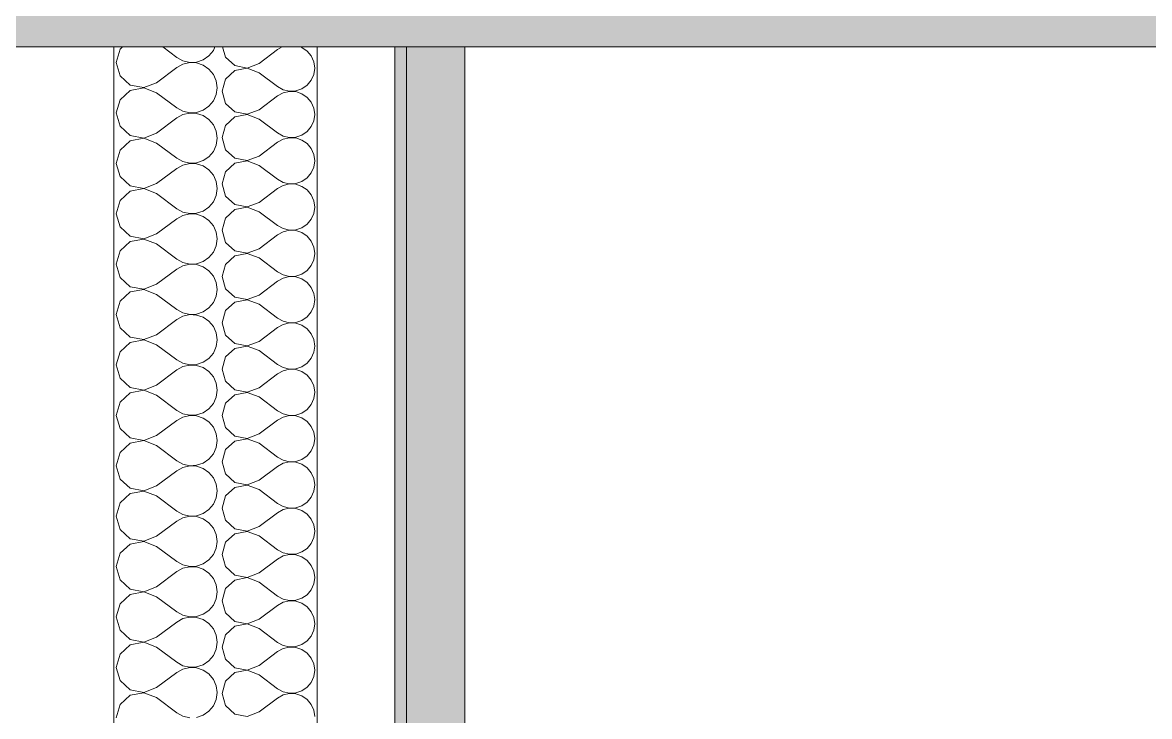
# Model space of a CAD drawing. Header units: millimetres. Extents: x -48147 to 1417267, y -496296 to 18123.
# Drawn here: x 1364998.7 to 1365314.4, y -475526.9 to -475332.4 of the extents above; entities that cross this region are included whole.
import ezdxf

# ---------------------------------------------------------------- set-up
doc = ezdxf.new("R2010")
doc.units = ezdxf.units.MM
doc.header["$MEASUREMENT"] = 0
doc.linetypes.add('Wipeout_Contour', pattern=[1000, 0, -1000])
for name, color, linetype in [('New_A-20-M_Roof', 7, 'Continuous'), ('New_A-25-M_Wall_Ext', 7, 'Continuous'), ('New_A-25-M_Wall_Int', 7, 'Continuous')]:
    doc.layers.add(name, color=color, linetype=linetype)
doc.layers.add('New_A-20-M_Roof_Pen_No__4', color=7, linetype='Continuous', lineweight=20)
doc.layers.add('New_A-25-M_Wall_Int_Pen_No__1', color=7, linetype='Continuous', lineweight=13)
doc.layers.add('New_A-20-M_Roof_Pen_No__81', color=7, linetype='Continuous', lineweight=20, true_color=0x6a6a6a)
doc.layers.add('New_A-25-M_Wall_Int_Pen_No__107', color=7, linetype='Continuous', lineweight=15, true_color=0xa6a6a6)

# ---------------------------------------------------------------- blocks, each defined once
blk = doc.blocks.new('*X68', base_point=(1376122.47, -491272.82))
at = {"layer": 'New_A-25-M_Wall_Int_Pen_No__107', "linetype": 'Continuous'}
for p, q in [((1365054.74, -475339.25), (1365055.54, -475342.09)), ((1365064.96, -475343.87), (1365070.15, -475339.97)), ((1365071.45, -475339.25), (1365070.15, -475339.97)), ((1365076.95, -475339.36), (1365076.62, -475339.25)), ((1365078.42, -475340.38), (1365076.95, -475339.36)), ((1365079.57, -475341.75), (1365078.42, -475340.38)), ((1365080.29, -475343.39), (1365079.57, -475341.75)), ((1365055.54, -475342.09), (1365058.16, -475344.48)), ((1365058.16, -475344.48), (1365061.64, -475345.14)), ((1365061.64, -475345.14), (1365064.96, -475343.87)), ((1365080.53, -475345.17), (1365080.29, -475343.39)), ((1365055.54, -475348.24), (1365054.57, -475351.66)), ((1365058.16, -475345.85), (1365055.54, -475348.24)), ((1365061.64, -475345.19), (1365058.16, -475345.85)), ((1365064.96, -475346.46), (1365061.64, -475345.19)), ((1365064.96, -475346.46), (1365070.15, -475350.36)), ((1365079.57, -475348.58), (1365080.29, -475346.94)), ((1365080.29, -475346.94), (1365080.53, -475345.17)), ((1365070.15, -475350.36), (1365071.72, -475351.23)), ((1365071.72, -475351.23), (1365073.46, -475351.63)), ((1365075.25, -475351.54), (1365076.95, -475350.97)), ((1365076.95, -475350.97), (1365078.42, -475349.96)), ((1365078.42, -475349.96), (1365079.57, -475348.58)), ((1365054.57, -475351.66), (1365055.54, -475355.07)), ((1365064.96, -475356.85), (1365070.15, -475352.96)), ((1365071.72, -475352.09), (1365070.15, -475352.96)), ((1365073.46, -475351.68), (1365071.72, -475352.09)), ((1365073.46, -475351.63), (1365075.25, -475351.54)), ((1365075.25, -475351.77), (1365073.46, -475351.68)), ((1365076.95, -475352.34), (1365075.25, -475351.77)), ((1365078.42, -475353.36), (1365076.95, -475352.34)), ((1365079.57, -475354.74), (1365078.42, -475353.36)), ((1365055.54, -475355.07), (1365058.16, -475357.46)), ((1365058.16, -475357.46), (1365061.64, -475358.12)), ((1365061.64, -475358.12), (1365064.96, -475356.85)), ((1365080.29, -475356.37), (1365079.57, -475354.74)), ((1365080.53, -475358.15), (1365080.29, -475356.37)), ((1365058.16, -475358.83), (1365055.54, -475361.23)), ((1365061.64, -475358.17), (1365058.16, -475358.83)), ((1365064.96, -475359.45), (1365061.64, -475358.17)), ((1365064.96, -475359.45), (1365070.15, -475363.34)), ((1365079.57, -475361.56), (1365080.29, -475359.92)), ((1365080.29, -475359.92), (1365080.53, -475358.15)), ((1365055.54, -475361.23), (1365054.57, -475364.64)), ((1365070.15, -475363.34), (1365071.72, -475364.21)), ((1365075.25, -475364.53), (1365076.95, -475363.95)), ((1365076.95, -475363.95), (1365078.42, -475362.94)), ((1365078.42, -475362.94), (1365079.57, -475361.56)), ((1365054.57, -475364.64), (1365055.54, -475368.05)), ((1365064.96, -475369.83), (1365070.15, -475365.94)), ((1365071.72, -475365.07), (1365070.15, -475365.94)), ((1365071.72, -475364.21), (1365073.46, -475364.61)), ((1365073.46, -475364.67), (1365071.72, -475365.07)), ((1365073.46, -475364.61), (1365075.25, -475364.53)), ((1365075.25, -475364.75), (1365073.46, -475364.67)), ((1365076.95, -475365.32), (1365075.25, -475364.75)), ((1365078.42, -475366.34), (1365076.95, -475365.32)), ((1365079.57, -475367.72), (1365078.42, -475366.34)), ((1365055.54, -475368.05), (1365058.16, -475370.44)), ((1365061.64, -475371.1), (1365064.96, -475369.83)), ((1365080.29, -475369.36), (1365079.57, -475367.72)), ((1365080.53, -475371.13), (1365080.29, -475369.36)), ((1365058.16, -475371.81), (1365055.54, -475374.21)), ((1365058.16, -475370.44), (1365061.64, -475371.1)), ((1365061.64, -475371.16), (1365058.16, -475371.81)), ((1365064.96, -475372.43), (1365061.64, -475371.16)), ((1365064.96, -475372.43), (1365070.15, -475376.32)), ((1365079.57, -475374.54), (1365080.29, -475372.9)), ((1365080.29, -475372.9), (1365080.53, -475371.13)), ((1365055.54, -475374.21), (1365054.57, -475377.62)), ((1365070.15, -475376.32), (1365071.72, -475377.19)), ((1365076.95, -475376.94), (1365078.42, -475375.92)), ((1365078.42, -475375.92), (1365079.57, -475374.54)), ((1365054.57, -475377.62), (1365055.54, -475381.03)), ((1365064.96, -475382.81), (1365070.15, -475378.92)), ((1365071.72, -475378.05), (1365070.15, -475378.92)), ((1365071.72, -475377.19), (1365073.46, -475377.59)), ((1365073.46, -475377.65), (1365071.72, -475378.05)), ((1365073.46, -475377.59), (1365075.25, -475377.51)), ((1365075.25, -475377.73), (1365073.46, -475377.65)), ((1365075.25, -475377.51), (1365076.95, -475376.94)), ((1365076.95, -475378.31), (1365075.25, -475377.73)), ((1365078.42, -475379.32), (1365076.95, -475378.31)), ((1365079.57, -475380.7), (1365078.42, -475379.32)), ((1365055.54, -475381.03), (1365058.16, -475383.43)), ((1365061.64, -475384.09), (1365064.96, -475382.81)), ((1365080.29, -475382.34), (1365079.57, -475380.7)), ((1365080.53, -475384.11), (1365080.29, -475382.34)), ((1365058.16, -475384.8), (1365055.54, -475387.19)), ((1365058.16, -475383.43), (1365061.64, -475384.09)), ((1365061.64, -475384.14), (1365058.16, -475384.8)), ((1365064.96, -475385.41), (1365061.64, -475384.14)), ((1365064.96, -475385.41), (1365070.15, -475389.3)), ((1365079.57, -475387.52), (1365080.29, -475385.89)), ((1365080.29, -475385.89), (1365080.53, -475384.11)), ((1365055.54, -475387.19), (1365054.57, -475390.6)), ((1365070.15, -475389.3), (1365071.72, -475390.17)), ((1365076.95, -475389.92), (1365078.42, -475388.9)), ((1365078.42, -475388.9), (1365079.57, -475387.52)), ((1365054.57, -475390.6), (1365055.54, -475394.01)), ((1365064.96, -475395.79), (1365070.15, -475391.9)), ((1365071.72, -475391.03), (1365070.15, -475391.9)), ((1365071.72, -475390.17), (1365073.46, -475390.58)), ((1365073.46, -475390.63), (1365071.72, -475391.03)), ((1365073.46, -475390.58), (1365075.25, -475390.49)), ((1365075.25, -475390.72), (1365073.46, -475390.63)), ((1365075.25, -475390.49), (1365076.95, -475389.92)), ((1365076.95, -475391.29), (1365075.25, -475390.72)), ((1365078.42, -475392.3), (1365076.95, -475391.29)), ((1365079.57, -475393.68), (1365078.42, -475392.3)), ((1365055.54, -475394.01), (1365058.16, -475396.41)), ((1365080.29, -475395.32), (1365079.57, -475393.68)), ((1365080.53, -475397.09), (1365080.29, -475395.32)), ((1365058.16, -475397.78), (1365055.54, -475400.17)), ((1365058.16, -475396.41), (1365061.64, -475397.07)), ((1365061.64, -475397.12), (1365058.16, -475397.78)), ((1365061.64, -475397.07), (1365064.96, -475395.79)), ((1365064.96, -475398.39), (1365061.64, -475397.12)), ((1365064.96, -475398.39), (1365070.15, -475402.29)), ((1365080.29, -475398.87), (1365080.53, -475397.09)), ((1365055.54, -475400.17), (1365054.57, -475403.58)), ((1365076.95, -475402.9), (1365078.42, -475401.88)), ((1365078.42, -475401.88), (1365079.57, -475400.51)), ((1365079.57, -475400.51), (1365080.29, -475398.87)), ((1365054.57, -475403.58), (1365055.54, -475407)), ((1365064.96, -475408.78), (1365070.15, -475404.88)), ((1365070.15, -475402.29), (1365071.72, -475403.15)), ((1365071.72, -475404.02), (1365070.15, -475404.88)), ((1365071.72, -475403.15), (1365073.46, -475403.56)), ((1365073.46, -475403.61), (1365071.72, -475404.02)), ((1365073.46, -475403.56), (1365075.25, -475403.47)), ((1365075.25, -475403.7), (1365073.46, -475403.61)), ((1365075.25, -475403.47), (1365076.95, -475402.9)), ((1365076.95, -475404.27), (1365075.25, -475403.7)), ((1365078.42, -475405.28), (1365076.95, -475404.27)), ((1365055.54, -475407), (1365058.16, -475409.39)), ((1365079.57, -475406.66), (1365078.42, -475405.28)), ((1365080.29, -475408.3), (1365079.57, -475406.66)), ((1365058.16, -475410.76), (1365055.54, -475413.15)), ((1365058.16, -475409.39), (1365061.64, -475410.05)), ((1365061.64, -475410.1), (1365058.16, -475410.76)), ((1365061.64, -475410.05), (1365064.96, -475408.78)), ((1365064.96, -475411.37), (1365061.64, -475410.1)), ((1365064.96, -475411.37), (1365070.15, -475415.27)), ((1365080.53, -475410.07), (1365080.29, -475408.3)), ((1365080.29, -475411.85), (1365080.53, -475410.07)), ((1365055.54, -475413.15), (1365054.57, -475416.57)), ((1365078.42, -475414.87), (1365079.57, -475413.49)), ((1365079.57, -475413.49), (1365080.29, -475411.85)), ((1365054.57, -475416.57), (1365055.54, -475419.98)), ((1365070.15, -475415.27), (1365071.72, -475416.13)), ((1365071.72, -475417), (1365070.15, -475417.86)), ((1365071.72, -475416.13), (1365073.46, -475416.54)), ((1365073.46, -475416.59), (1365071.72, -475417)), ((1365073.46, -475416.54), (1365075.25, -475416.45)), ((1365075.25, -475416.68), (1365073.46, -475416.59)), ((1365075.25, -475416.45), (1365076.95, -475415.88)), ((1365076.95, -475417.25), (1365075.25, -475416.68)), ((1365076.95, -475415.88), (1365078.42, -475414.87)), ((1365078.42, -475418.26), (1365076.95, -475417.25)), ((1365055.54, -475419.98), (1365058.16, -475422.37)), ((1365064.96, -475421.76), (1365070.15, -475417.86)), ((1365079.57, -475419.64), (1365078.42, -475418.26)), ((1365080.29, -475421.28), (1365079.57, -475419.64)), ((1365058.16, -475423.74), (1365055.54, -475426.13)), ((1365058.16, -475422.37), (1365061.64, -475423.03)), ((1365061.64, -475423.08), (1365058.16, -475423.74)), ((1365061.64, -475423.03), (1365064.96, -475421.76)), ((1365064.96, -475424.35), (1365061.64, -475423.08)), ((1365080.53, -475423.06), (1365080.29, -475421.28)), ((1365080.29, -475424.83), (1365080.53, -475423.06)), ((1365055.54, -475426.13), (1365054.57, -475429.55)), ((1365064.96, -475424.35), (1365070.15, -475428.25)), ((1365078.42, -475427.85), (1365079.57, -475426.47)), ((1365079.57, -475426.47), (1365080.29, -475424.83)), ((1365054.57, -475429.55), (1365055.54, -475432.96)), ((1365070.15, -475428.25), (1365071.72, -475429.12)), ((1365071.72, -475429.98), (1365070.15, -475430.85)), ((1365071.72, -475429.12), (1365073.46, -475429.52)), ((1365073.46, -475429.57), (1365071.72, -475429.98)), ((1365073.46, -475429.52), (1365075.25, -475429.43)), ((1365075.25, -475429.66), (1365073.46, -475429.57)), ((1365075.25, -475429.43), (1365076.95, -475428.86)), ((1365076.95, -475430.23), (1365075.25, -475429.66)), ((1365076.95, -475428.86), (1365078.42, -475427.85)), ((1365078.42, -475431.25), (1365076.95, -475430.23)), ((1365055.54, -475432.96), (1365058.16, -475435.35)), ((1365064.96, -475434.74), (1365070.15, -475430.85)), ((1365079.57, -475432.63), (1365078.42, -475431.25)), ((1365080.29, -475434.26), (1365079.57, -475432.63)), ((1365058.16, -475435.35), (1365061.64, -475436.01)), ((1365061.64, -475436.06), (1365058.16, -475436.72)), ((1365061.64, -475436.01), (1365064.96, -475434.74)), ((1365064.96, -475437.34), (1365061.64, -475436.06)), ((1365080.53, -475436.04), (1365080.29, -475434.26)), ((1365080.29, -475437.81), (1365080.53, -475436.04)), ((1365055.54, -475439.12), (1365054.57, -475442.53)), ((1365058.16, -475436.72), (1365055.54, -475439.12)), ((1365064.96, -475437.34), (1365070.15, -475441.23)), ((1365078.42, -475440.83), (1365079.57, -475439.45)), ((1365079.57, -475439.45), (1365080.29, -475437.81)), ((1365054.57, -475442.53), (1365055.54, -475445.94)), ((1365070.15, -475441.23), (1365071.72, -475442.1)), ((1365071.72, -475442.96), (1365070.15, -475443.83)), ((1365071.72, -475442.1), (1365073.46, -475442.5)), ((1365073.46, -475442.55), (1365071.72, -475442.96)), ((1365073.46, -475442.5), (1365075.25, -475442.42)), ((1365075.25, -475442.64), (1365073.46, -475442.55)), ((1365075.25, -475442.42), (1365076.95, -475441.84)), ((1365076.95, -475443.21), (1365075.25, -475442.64)), ((1365076.95, -475441.84), (1365078.42, -475440.83)), ((1365055.54, -475445.94), (1365058.16, -475448.33)), ((1365064.96, -475447.72), (1365070.15, -475443.83)), ((1365078.42, -475444.23), (1365076.95, -475443.21)), ((1365079.57, -475445.61), (1365078.42, -475444.23)), ((1365080.29, -475447.25), (1365079.57, -475445.61)), ((1365058.16, -475448.33), (1365061.64, -475448.99)), ((1365061.64, -475449.05), (1365058.16, -475449.7)), ((1365061.64, -475448.99), (1365064.96, -475447.72)), ((1365064.96, -475450.32), (1365061.64, -475449.05)), ((1365080.53, -475449.02), (1365080.29, -475447.25)), ((1365080.29, -475450.79), (1365080.53, -475449.02)), ((1365055.54, -475452.1), (1365054.57, -475455.51)), ((1365058.16, -475449.7), (1365055.54, -475452.1)), ((1365064.96, -475450.32), (1365070.15, -475454.21)), ((1365078.42, -475453.81), (1365079.57, -475452.43)), ((1365079.57, -475452.43), (1365080.29, -475450.79)), ((1365054.57, -475455.51), (1365055.54, -475458.92)), ((1365070.15, -475454.21), (1365071.72, -475455.08)), ((1365071.72, -475455.08), (1365073.46, -475455.48)), ((1365073.46, -475455.54), (1365071.72, -475455.94)), ((1365073.46, -475455.48), (1365075.25, -475455.4)), ((1365075.25, -475455.62), (1365073.46, -475455.54)), ((1365075.25, -475455.4), (1365076.95, -475454.83)), ((1365076.95, -475456.2), (1365075.25, -475455.62)), ((1365076.95, -475454.83), (1365078.42, -475453.81)), ((1365064.96, -475460.7), (1365070.15, -475456.81)), ((1365071.72, -475455.94), (1365070.15, -475456.81)), ((1365078.42, -475457.21), (1365076.95, -475456.2)), ((1365079.57, -475458.59), (1365078.42, -475457.21)), ((1365080.29, -475460.23), (1365079.57, -475458.59)), ((1365055.54, -475458.92), (1365058.16, -475461.32)), ((1365058.16, -475461.32), (1365061.64, -475461.97)), ((1365061.64, -475461.97), (1365064.96, -475460.7)), ((1365080.53, -475462), (1365080.29, -475460.23)), ((1365055.54, -475465.08), (1365054.57, -475468.49)), ((1365058.16, -475462.69), (1365055.54, -475465.08)), ((1365061.64, -475462.03), (1365058.16, -475462.69)), ((1365064.96, -475463.3), (1365061.64, -475462.03)), ((1365064.96, -475463.3), (1365070.15, -475467.19)), ((1365079.57, -475465.41), (1365080.29, -475463.77)), ((1365080.29, -475463.77), (1365080.53, -475462)), ((1365070.15, -475467.19), (1365071.72, -475468.06)), ((1365071.72, -475468.06), (1365073.46, -475468.47)), ((1365075.25, -475468.38), (1365076.95, -475467.81)), ((1365076.95, -475467.81), (1365078.42, -475466.79)), ((1365078.42, -475466.79), (1365079.57, -475465.41)), ((1365054.57, -475468.49), (1365055.54, -475471.9)), ((1365064.96, -475473.68), (1365070.15, -475469.79)), ((1365071.72, -475468.92), (1365070.15, -475469.79)), ((1365073.46, -475468.52), (1365071.72, -475468.92)), ((1365073.46, -475468.47), (1365075.25, -475468.38)), ((1365075.25, -475468.6), (1365073.46, -475468.52)), ((1365076.95, -475469.18), (1365075.25, -475468.6)), ((1365078.42, -475470.19), (1365076.95, -475469.18)), ((1365079.57, -475471.57), (1365078.42, -475470.19)), ((1365055.54, -475471.9), (1365058.16, -475474.3)), ((1365058.16, -475474.3), (1365061.64, -475474.96)), ((1365061.64, -475474.96), (1365064.96, -475473.68)), ((1365080.29, -475473.21), (1365079.57, -475471.57)), ((1365080.53, -475474.98), (1365080.29, -475473.21)), ((1365058.16, -475475.67), (1365055.54, -475478.06)), ((1365061.64, -475475.01), (1365058.16, -475475.67)), ((1365064.96, -475476.28), (1365061.64, -475475.01)), ((1365064.96, -475476.28), (1365070.15, -475480.18)), ((1365079.57, -475478.4), (1365080.29, -475476.76)), ((1365080.29, -475476.76), (1365080.53, -475474.98)), ((1365055.54, -475478.06), (1365054.57, -475481.47)), ((1365070.15, -475480.18), (1365071.72, -475481.04)), ((1365075.25, -475481.36), (1365076.95, -475480.79)), ((1365076.95, -475480.79), (1365078.42, -475479.77)), ((1365078.42, -475479.77), (1365079.57, -475478.4)), ((1365054.57, -475481.47), (1365055.54, -475484.89)), ((1365064.96, -475486.67), (1365070.15, -475482.77)), ((1365071.72, -475481.91), (1365070.15, -475482.77)), ((1365071.72, -475481.04), (1365073.46, -475481.45)), ((1365073.46, -475481.5), (1365071.72, -475481.91)), ((1365073.46, -475481.45), (1365075.25, -475481.36)), ((1365075.25, -475481.59), (1365073.46, -475481.5)), ((1365076.95, -475482.16), (1365075.25, -475481.59)), ((1365078.42, -475483.17), (1365076.95, -475482.16)), ((1365079.57, -475484.55), (1365078.42, -475483.17)), ((1365055.54, -475484.89), (1365058.16, -475487.28)), ((1365061.64, -475487.94), (1365064.96, -475486.67)), ((1365080.29, -475486.19), (1365079.57, -475484.55)), ((1365080.53, -475487.96), (1365080.29, -475486.19)), ((1365058.16, -475488.65), (1365055.54, -475491.04)), ((1365058.16, -475487.28), (1365061.64, -475487.94)), ((1365061.64, -475487.99), (1365058.16, -475488.65)), ((1365064.96, -475489.26), (1365061.64, -475487.99)), ((1365064.96, -475489.26), (1365070.15, -475493.16)), ((1365079.57, -475491.38), (1365080.29, -475489.74)), ((1365080.29, -475489.74), (1365080.53, -475487.96)), ((1365055.54, -475491.04), (1365054.57, -475494.46)), ((1365070.15, -475493.16), (1365071.72, -475494.02)), ((1365076.95, -475493.77), (1365078.42, -475492.76)), ((1365078.42, -475492.76), (1365079.57, -475491.38)), ((1365054.57, -475494.46), (1365055.54, -475497.87)), ((1365064.96, -475499.65), (1365070.15, -475495.75)), ((1365071.72, -475494.89), (1365070.15, -475495.75)), ((1365071.72, -475494.02), (1365073.46, -475494.43)), ((1365073.46, -475494.48), (1365071.72, -475494.89)), ((1365073.46, -475494.43), (1365075.25, -475494.34)), ((1365075.25, -475494.57), (1365073.46, -475494.48)), ((1365075.25, -475494.34), (1365076.95, -475493.77)), ((1365076.95, -475495.14), (1365075.25, -475494.57)), ((1365078.42, -475496.15), (1365076.95, -475495.14)), ((1365079.57, -475497.53), (1365078.42, -475496.15)), ((1365055.54, -475497.87), (1365058.16, -475500.26)), ((1365061.64, -475500.92), (1365064.96, -475499.65)), ((1365080.29, -475499.17), (1365079.57, -475497.53)), ((1365080.53, -475500.95), (1365080.29, -475499.17)), ((1365058.16, -475501.63), (1365055.54, -475504.02)), ((1365058.16, -475500.26), (1365061.64, -475500.92)), ((1365061.64, -475500.97), (1365058.16, -475501.63)), ((1365064.96, -475502.24), (1365061.64, -475500.97)), ((1365064.96, -475502.24), (1365070.15, -475506.14)), ((1365079.57, -475504.36), (1365080.29, -475502.72)), ((1365080.29, -475502.72), (1365080.53, -475500.95)), ((1365055.54, -475504.02), (1365054.57, -475507.44)), ((1365070.15, -475506.14), (1365071.72, -475507.01)), ((1365076.95, -475506.75), (1365078.42, -475505.74)), ((1365078.42, -475505.74), (1365079.57, -475504.36)), ((1365054.57, -475507.44), (1365055.54, -475510.85)), ((1365064.96, -475512.63), (1365070.15, -475508.73)), ((1365071.72, -475507.87), (1365070.15, -475508.73)), ((1365071.72, -475507.01), (1365073.46, -475507.41)), ((1365073.46, -475507.46), (1365071.72, -475507.87)), ((1365073.46, -475507.41), (1365075.25, -475507.32)), ((1365075.25, -475507.55), (1365073.46, -475507.46)), ((1365075.25, -475507.32), (1365076.95, -475506.75)), ((1365076.95, -475508.12), (1365075.25, -475507.55)), ((1365078.42, -475509.14), (1365076.95, -475508.12)), ((1365079.57, -475510.52), (1365078.42, -475509.14)), ((1365055.54, -475510.85), (1365058.16, -475513.24)), ((1365080.29, -475512.15), (1365079.57, -475510.52)), ((1365080.53, -475513.93), (1365080.29, -475512.15)), ((1365058.16, -475514.61), (1365055.54, -475517.01)), ((1365058.16, -475513.24), (1365061.64, -475513.9)), ((1365061.64, -475513.95), (1365058.16, -475514.61)), ((1365061.64, -475513.9), (1365064.96, -475512.63)), ((1365064.96, -475515.23), (1365061.64, -475513.95)), ((1365064.96, -475515.23), (1365070.15, -475519.12)), ((1365080.29, -475515.7), (1365080.53, -475513.93)), ((1365055.54, -475517.01), (1365054.57, -475520.42)), ((1365076.95, -475519.73), (1365078.42, -475518.72)), ((1365078.42, -475518.72), (1365079.57, -475517.34)), ((1365079.57, -475517.34), (1365080.29, -475515.7)), ((1365054.57, -475520.42), (1365055.54, -475523.83)), ((1365064.96, -475525.61), (1365070.15, -475521.72)), ((1365070.15, -475519.12), (1365071.72, -475519.99)), ((1365071.72, -475520.85), (1365070.15, -475521.72)), ((1365071.72, -475519.99), (1365073.46, -475520.39)), ((1365073.46, -475520.44), (1365071.72, -475520.85)), ((1365073.46, -475520.39), (1365075.25, -475520.31)), ((1365075.25, -475520.53), (1365073.46, -475520.44)), ((1365075.25, -475520.31), (1365076.95, -475519.73)), ((1365076.95, -475521.1), (1365075.25, -475520.53)), ((1365078.42, -475522.12), (1365076.95, -475521.1)), ((1365055.54, -475523.83), (1365058.16, -475526.22)), ((1365079.57, -475523.5), (1365078.42, -475522.12)), ((1365080.29, -475525.14), (1365079.57, -475523.5)), ((1365058.16, -475526.22), (1365061.64, -475526.88)), ((1365061.64, -475526.88), (1365064.96, -475525.61)), ((1365080.53, -475526.91), (1365080.29, -475525.14))]:
    blk.add_line(p, q, dxfattribs=at)
blk = doc.blocks.new('Section Elem_44_2', base_point=(1376122.47, -491272.82))
at = {"layer": 'New_A-25-M_Wall_Int_Pen_No__107', "linetype": 'Continuous', "lineweight": 0, "true_color": 0x535353}
blk.add_hatch(color=251, dxfattribs=at).paths.add_polyline_path([(1365106.26, -475339.25), (1365102.99, -475339.25), (1365102.99, -479122.82), (1365106.26, -479122.82), (1365106.26, -476122.82), (1365106.26, -476097.82)])
at = {"layer": 'New_A-25-M_Wall_Int_Pen_No__107', "linetype": 'Continuous'}
blk.add_hatch(color=256, dxfattribs=at).paths.add_polyline_path([(1365106.26, -475339.25), (1365106.26, -476097.82), (1365122.62, -476097.82), (1365122.62, -475339.25)])
at = {"layer": 'New_A-25-M_Wall_Int_Pen_No__1', "linetype": 'Continuous'}
for p, q in [((1365106.26, -475339.25), (1365106.26, -476097.82)), ((1365122.62, -475339.25), (1365122.62, -476097.82))]:
    blk.add_line(p, q, dxfattribs=at)
at = {"color": 254, "linetype": 'Wipeout_Contour', "lineweight": 0, "ltscale": 5784432.987416171}
blk.add_wipeout([(1365102.99, -475339.25), (1365081.18, -475339.25), (1365081.18, -479122.82), (1365102.99, -479122.82)], dxfattribs=at).dxf.layer = 'New_A-25-M_Wall_Int'
at = {"layer": 'New_A-25-M_Wall_Int_Pen_No__1', "linetype": 'Continuous'}
blk.add_line((1365102.99, -475339.25), (1365102.99, -479122.82), dxfattribs=at)
at = {"color": 254, "linetype": 'Wipeout_Contour', "lineweight": 0, "ltscale": 5784340.344564119}
blk.add_wipeout([(1365081.18, -475339.25), (1365053.92, -475339.25), (1365053.92, -479122.82), (1365081.18, -479122.82)], dxfattribs=at).dxf.layer = 'New_A-25-M_Wall_Int'
at = {"layer": 'New_A-25-M_Wall_Int_Pen_No__1', "linetype": 'Continuous'}
blk.add_line((1365081.18, -475339.25), (1365081.18, -479122.82), dxfattribs=at)
at = {"layer": 'New_A-25-M_Wall_Int'}
blk.add_blockref('*X68', (1376122.47, -491272.82), dxfattribs=at)
blk = doc.blocks.new('*X85', base_point=(1376122.47, -491272.82))
at = {"layer": 'New_A-25-M_Wall_Int_Pen_No__107', "linetype": 'Continuous'}
for p, q in [((1365026.01, -475339.89), (1365024.96, -475343.6)), ((1365026.71, -475339.25), (1365026.01, -475339.89)), ((1365038, -475339.25), (1365041.91, -475342.19)), ((1365049.31, -475342.86), (1365050.92, -475341.75)), ((1365050.92, -475341.75), (1365052.16, -475340.25)), ((1365052.16, -475340.25), (1365052.6, -475339.25)), ((1365024.96, -475343.6), (1365026.01, -475347.32)), ((1365036.26, -475349.25), (1365041.91, -475345.02)), ((1365041.91, -475342.19), (1365043.62, -475343.13)), ((1365043.62, -475344.07), (1365041.91, -475345.02)), ((1365043.62, -475343.13), (1365045.52, -475343.57)), ((1365045.52, -475343.63), (1365043.62, -475344.07)), ((1365045.52, -475343.57), (1365047.46, -475343.48)), ((1365047.46, -475343.73), (1365045.52, -475343.63)), ((1365047.46, -475343.48), (1365049.31, -475342.86)), ((1365049.31, -475344.35), (1365047.46, -475343.73)), ((1365050.92, -475345.45), (1365049.31, -475344.35)), ((1365026.01, -475347.32), (1365028.86, -475349.92)), ((1365052.16, -475346.95), (1365050.92, -475345.45)), ((1365052.95, -475348.74), (1365052.16, -475346.95)), ((1365028.86, -475351.41), (1365026.01, -475354.02)), ((1365028.86, -475349.92), (1365032.66, -475350.64)), ((1365032.66, -475350.69), (1365028.86, -475351.41)), ((1365032.66, -475350.64), (1365036.26, -475349.25)), ((1365036.26, -475352.08), (1365032.66, -475350.69)), ((1365053.22, -475350.67), (1365052.95, -475348.74)), ((1365052.95, -475352.6), (1365053.22, -475350.67)), ((1365026.01, -475354.02), (1365024.96, -475357.73)), ((1365036.26, -475352.08), (1365041.91, -475356.32)), ((1365050.92, -475355.88), (1365052.16, -475354.38)), ((1365052.16, -475354.38), (1365052.95, -475352.6)), ((1365024.96, -475357.73), (1365026.01, -475361.44)), ((1365041.91, -475356.32), (1365043.62, -475357.26)), ((1365043.62, -475357.26), (1365045.52, -475357.7)), ((1365045.52, -475357.76), (1365043.62, -475358.2)), ((1365045.52, -475357.7), (1365047.46, -475357.61)), ((1365047.46, -475357.85), (1365045.52, -475357.76)), ((1365047.46, -475357.61), (1365049.31, -475356.98)), ((1365049.31, -475356.98), (1365050.92, -475355.88)), ((1365036.26, -475363.38), (1365041.91, -475359.14)), ((1365043.62, -475358.2), (1365041.91, -475359.14)), ((1365049.31, -475358.48), (1365047.46, -475357.85)), ((1365050.92, -475359.58), (1365049.31, -475358.48)), ((1365052.16, -475361.08), (1365050.92, -475359.58)), ((1365026.01, -475361.44), (1365028.86, -475364.05)), ((1365028.86, -475364.05), (1365032.66, -475364.77)), ((1365032.66, -475364.77), (1365036.26, -475363.38)), ((1365052.95, -475362.86), (1365052.16, -475361.08)), ((1365053.22, -475364.79), (1365052.95, -475362.86)), ((1365028.86, -475365.54), (1365026.01, -475368.14)), ((1365032.66, -475364.82), (1365028.86, -475365.54)), ((1365036.26, -475366.21), (1365032.66, -475364.82)), ((1365036.26, -475366.21), (1365041.91, -475370.45)), ((1365052.16, -475368.51), (1365052.95, -475366.72)), ((1365052.95, -475366.72), (1365053.22, -475364.79)), ((1365026.01, -475368.14), (1365024.96, -475371.86)), ((1365049.31, -475371.11), (1365050.92, -475370.01)), ((1365050.92, -475370.01), (1365052.16, -475368.51)), ((1365024.96, -475371.86), (1365026.01, -475375.57)), ((1365036.26, -475377.51), (1365041.91, -475373.27)), ((1365041.91, -475370.45), (1365043.62, -475371.39)), ((1365043.62, -475372.33), (1365041.91, -475373.27)), ((1365043.62, -475371.39), (1365045.52, -475371.83)), ((1365045.52, -475371.89), (1365043.62, -475372.33)), ((1365045.52, -475371.83), (1365047.46, -475371.74)), ((1365047.46, -475371.98), (1365045.52, -475371.89)), ((1365047.46, -475371.74), (1365049.31, -475371.11)), ((1365049.31, -475372.6), (1365047.46, -475371.98)), ((1365050.92, -475373.71), (1365049.31, -475372.6)), ((1365026.01, -475375.57), (1365028.86, -475378.18)), ((1365052.16, -475375.21), (1365050.92, -475373.71)), ((1365052.95, -475376.99), (1365052.16, -475375.21)), ((1365028.86, -475379.67), (1365026.01, -475382.27)), ((1365028.86, -475378.18), (1365032.66, -475378.89)), ((1365032.66, -475378.95), (1365028.86, -475379.67)), ((1365032.66, -475378.89), (1365036.26, -475377.51)), ((1365036.26, -475380.34), (1365032.66, -475378.95)), ((1365053.22, -475378.92), (1365052.95, -475376.99)), ((1365052.95, -475380.85), (1365053.22, -475378.92)), ((1365026.01, -475382.27), (1365024.96, -475385.99)), ((1365036.26, -475380.34), (1365041.91, -475384.57)), ((1365050.92, -475384.14), (1365052.16, -475382.64)), ((1365052.16, -475382.64), (1365052.95, -475380.85)), ((1365024.96, -475385.99), (1365026.01, -475389.7)), ((1365041.91, -475384.57), (1365043.62, -475385.52)), ((1365043.62, -475385.52), (1365045.52, -475385.96)), ((1365045.52, -475386.01), (1365043.62, -475386.46)), ((1365045.52, -475385.96), (1365047.46, -475385.86)), ((1365047.46, -475386.11), (1365045.52, -475386.01)), ((1365047.46, -475385.86), (1365049.31, -475385.24)), ((1365049.31, -475386.73), (1365047.46, -475386.11)), ((1365049.31, -475385.24), (1365050.92, -475384.14)), ((1365036.26, -475391.64), (1365041.91, -475387.4)), ((1365043.62, -475386.46), (1365041.91, -475387.4)), ((1365050.92, -475387.84), (1365049.31, -475386.73)), ((1365052.16, -475389.34), (1365050.92, -475387.84)), ((1365052.95, -475391.12), (1365052.16, -475389.34)), ((1365026.01, -475389.7), (1365028.86, -475392.3)), ((1365028.86, -475392.3), (1365032.66, -475393.02)), ((1365032.66, -475393.02), (1365036.26, -475391.64)), ((1365053.22, -475393.05), (1365052.95, -475391.12)), ((1365028.86, -475393.8), (1365026.01, -475396.4)), ((1365032.66, -475393.08), (1365028.86, -475393.8)), ((1365036.26, -475394.46), (1365032.66, -475393.08)), ((1365036.26, -475394.46), (1365041.91, -475398.7)), ((1365052.16, -475396.76), (1365052.95, -475394.98)), ((1365052.95, -475394.98), (1365053.22, -475393.05)), ((1365026.01, -475396.4), (1365024.96, -475400.11)), ((1365041.91, -475398.7), (1365043.62, -475399.64)), ((1365049.31, -475399.37), (1365050.92, -475398.26)), ((1365050.92, -475398.26), (1365052.16, -475396.76)), ((1365024.96, -475400.11), (1365026.01, -475403.83)), ((1365036.26, -475405.77), (1365041.91, -475401.53)), ((1365043.62, -475400.58), (1365041.91, -475401.53)), ((1365043.62, -475399.64), (1365045.52, -475400.09)), ((1365045.52, -475400.14), (1365043.62, -475400.58)), ((1365045.52, -475400.09), (1365047.46, -475399.99)), ((1365047.46, -475400.24), (1365045.52, -475400.14)), ((1365047.46, -475399.99), (1365049.31, -475399.37)), ((1365049.31, -475400.86), (1365047.46, -475400.24)), ((1365050.92, -475401.96), (1365049.31, -475400.86)), ((1365052.16, -475403.46), (1365050.92, -475401.96)), ((1365026.01, -475403.83), (1365028.86, -475406.43)), ((1365052.95, -475405.25), (1365052.16, -475403.46)), ((1365028.86, -475407.92), (1365026.01, -475410.53)), ((1365028.86, -475406.43), (1365032.66, -475407.15)), ((1365032.66, -475407.21), (1365028.86, -475407.92)), ((1365032.66, -475407.15), (1365036.26, -475405.77)), ((1365036.26, -475408.59), (1365032.66, -475407.21)), ((1365053.22, -475407.18), (1365052.95, -475405.25)), ((1365052.95, -475409.11), (1365053.22, -475407.18)), ((1365026.01, -475410.53), (1365024.96, -475414.24)), ((1365036.26, -475408.59), (1365041.91, -475412.83)), ((1365050.92, -475412.39), (1365052.16, -475410.89)), ((1365052.16, -475410.89), (1365052.95, -475409.11)), ((1365024.96, -475414.24), (1365026.01, -475417.96)), ((1365041.91, -475412.83), (1365043.62, -475413.77)), ((1365043.62, -475413.77), (1365045.52, -475414.21)), ((1365045.52, -475414.27), (1365043.62, -475414.71)), ((1365045.52, -475414.21), (1365047.46, -475414.12)), ((1365047.46, -475414.37), (1365045.52, -475414.27)), ((1365047.46, -475414.12), (1365049.31, -475413.5)), ((1365049.31, -475414.99), (1365047.46, -475414.37)), ((1365049.31, -475413.5), (1365050.92, -475412.39)), ((1365036.26, -475419.89), (1365041.91, -475415.65)), ((1365043.62, -475414.71), (1365041.91, -475415.65)), ((1365050.92, -475416.09), (1365049.31, -475414.99)), ((1365052.16, -475417.59), (1365050.92, -475416.09)), ((1365052.95, -475419.38), (1365052.16, -475417.59)), ((1365026.01, -475417.96), (1365028.86, -475420.56)), ((1365028.86, -475420.56), (1365032.66, -475421.28)), ((1365032.66, -475421.28), (1365036.26, -475419.89)), ((1365053.22, -475421.31), (1365052.95, -475419.38)), ((1365028.86, -475422.05), (1365026.01, -475424.66)), ((1365032.66, -475421.33), (1365028.86, -475422.05)), ((1365036.26, -475422.72), (1365032.66, -475421.33)), ((1365036.26, -475422.72), (1365041.91, -475426.96)), ((1365052.16, -475425.02), (1365052.95, -475423.24)), ((1365052.95, -475423.24), (1365053.22, -475421.31)), ((1365026.01, -475424.66), (1365024.96, -475428.37)), ((1365041.91, -475426.96), (1365043.62, -475427.9)), ((1365049.31, -475427.62), (1365050.92, -475426.52)), ((1365050.92, -475426.52), (1365052.16, -475425.02)), ((1365024.96, -475428.37), (1365026.01, -475432.08)), ((1365036.26, -475434.02), (1365041.91, -475429.78)), ((1365043.62, -475428.84), (1365041.91, -475429.78)), ((1365043.62, -475427.9), (1365045.52, -475428.34)), ((1365045.52, -475428.4), (1365043.62, -475428.84)), ((1365045.52, -475428.34), (1365047.46, -475428.25)), ((1365047.46, -475428.49), (1365045.52, -475428.4)), ((1365047.46, -475428.25), (1365049.31, -475427.62)), ((1365049.31, -475429.12), (1365047.46, -475428.49)), ((1365050.92, -475430.22), (1365049.31, -475429.12)), ((1365052.16, -475431.72), (1365050.92, -475430.22)), ((1365026.01, -475432.08), (1365028.86, -475434.69)), ((1365052.95, -475433.5), (1365052.16, -475431.72)), ((1365053.22, -475435.43), (1365052.95, -475433.5)), ((1365028.86, -475436.18), (1365026.01, -475438.78)), ((1365028.86, -475434.69), (1365032.66, -475435.41)), ((1365032.66, -475435.46), (1365028.86, -475436.18)), ((1365032.66, -475435.41), (1365036.26, -475434.02)), ((1365036.26, -475436.85), (1365032.66, -475435.46)), ((1365052.95, -475437.36), (1365053.22, -475435.43)), ((1365026.01, -475438.78), (1365024.96, -475442.5)), ((1365036.26, -475436.85), (1365041.91, -475441.09)), ((1365050.92, -475440.65), (1365052.16, -475439.15)), ((1365052.16, -475439.15), (1365052.95, -475437.36)), ((1365024.96, -475442.5), (1365026.01, -475446.21)), ((1365041.91, -475441.09), (1365043.62, -475442.03)), ((1365043.62, -475442.97), (1365041.91, -475443.91)), ((1365043.62, -475442.03), (1365045.52, -475442.47)), ((1365045.52, -475442.53), (1365043.62, -475442.97)), ((1365045.52, -475442.47), (1365047.46, -475442.37)), ((1365047.46, -475442.62), (1365045.52, -475442.53)), ((1365047.46, -475442.37), (1365049.31, -475441.75)), ((1365049.31, -475443.24), (1365047.46, -475442.62)), ((1365049.31, -475441.75), (1365050.92, -475440.65)), ((1365036.26, -475448.15), (1365041.91, -475443.91)), ((1365050.92, -475444.35), (1365049.31, -475443.24)), ((1365052.16, -475445.85), (1365050.92, -475444.35)), ((1365052.95, -475447.63), (1365052.16, -475445.85)), ((1365026.01, -475446.21), (1365028.86, -475448.82)), ((1365028.86, -475448.82), (1365032.66, -475449.53)), ((1365032.66, -475449.53), (1365036.26, -475448.15)), ((1365053.22, -475449.56), (1365052.95, -475447.63)), ((1365028.86, -475450.31), (1365026.01, -475452.91)), ((1365032.66, -475449.59), (1365028.86, -475450.31)), ((1365036.26, -475450.97), (1365032.66, -475449.59)), ((1365036.26, -475450.97), (1365041.91, -475455.21)), ((1365052.16, -475453.28), (1365052.95, -475451.49)), ((1365052.95, -475451.49), (1365053.22, -475449.56)), ((1365026.01, -475452.91), (1365024.96, -475456.63)), ((1365041.91, -475455.21), (1365043.62, -475456.16)), ((1365049.31, -475455.88), (1365050.92, -475454.78)), ((1365050.92, -475454.78), (1365052.16, -475453.28)), ((1365024.96, -475456.63), (1365026.01, -475460.34)), ((1365036.26, -475462.28), (1365041.91, -475458.04)), ((1365043.62, -475457.1), (1365041.91, -475458.04)), ((1365043.62, -475456.16), (1365045.52, -475456.6)), ((1365045.52, -475456.65), (1365043.62, -475457.1)), ((1365045.52, -475456.6), (1365047.46, -475456.5)), ((1365047.46, -475456.75), (1365045.52, -475456.65)), ((1365047.46, -475456.5), (1365049.31, -475455.88)), ((1365049.31, -475457.37), (1365047.46, -475456.75)), ((1365050.92, -475458.48), (1365049.31, -475457.37)), ((1365052.16, -475459.98), (1365050.92, -475458.48)), ((1365026.01, -475460.34), (1365028.86, -475462.94)), ((1365052.95, -475461.76), (1365052.16, -475459.98)), ((1365053.22, -475463.69), (1365052.95, -475461.76)), ((1365028.86, -475464.44), (1365026.01, -475467.04)), ((1365028.86, -475462.94), (1365032.66, -475463.66)), ((1365032.66, -475463.72), (1365028.86, -475464.44)), ((1365032.66, -475463.66), (1365036.26, -475462.28)), ((1365036.26, -475465.1), (1365032.66, -475463.72)), ((1365036.26, -475465.1), (1365041.91, -475469.34)), ((1365052.95, -475465.62), (1365053.22, -475463.69)), ((1365026.01, -475467.04), (1365024.96, -475470.75)), ((1365050.92, -475468.9), (1365052.16, -475467.4)), ((1365052.16, -475467.4), (1365052.95, -475465.62)), ((1365024.96, -475470.75), (1365026.01, -475474.47)), ((1365041.91, -475469.34), (1365043.62, -475470.28)), ((1365043.62, -475471.22), (1365041.91, -475472.17)), ((1365043.62, -475470.28), (1365045.52, -475470.73)), ((1365045.52, -475470.78), (1365043.62, -475471.22)), ((1365045.52, -475470.73), (1365047.46, -475470.63)), ((1365047.46, -475470.88), (1365045.52, -475470.78)), ((1365047.46, -475470.63), (1365049.31, -475470.01)), ((1365049.31, -475471.5), (1365047.46, -475470.88)), ((1365049.31, -475470.01), (1365050.92, -475468.9)), ((1365026.01, -475474.47), (1365028.86, -475477.07)), ((1365036.26, -475476.4), (1365041.91, -475472.17)), ((1365050.92, -475472.6), (1365049.31, -475471.5)), ((1365052.16, -475474.1), (1365050.92, -475472.6)), ((1365052.95, -475475.89), (1365052.16, -475474.1)), ((1365028.86, -475477.07), (1365032.66, -475477.79)), ((1365032.66, -475477.79), (1365036.26, -475476.4)), ((1365053.22, -475477.82), (1365052.95, -475475.89)), ((1365028.86, -475478.56), (1365026.01, -475481.17)), ((1365032.66, -475477.85), (1365028.86, -475478.56)), ((1365036.26, -475479.23), (1365032.66, -475477.85)), ((1365036.26, -475479.23), (1365041.91, -475483.47)), ((1365052.16, -475481.53), (1365052.95, -475479.75)), ((1365052.95, -475479.75), (1365053.22, -475477.82)), ((1365026.01, -475481.17), (1365024.96, -475484.88)), ((1365041.91, -475483.47), (1365043.62, -475484.41)), ((1365049.31, -475484.14), (1365050.92, -475483.03)), ((1365050.92, -475483.03), (1365052.16, -475481.53)), ((1365024.96, -475484.88), (1365026.01, -475488.6)), ((1365036.26, -475490.53), (1365041.91, -475486.29)), ((1365043.62, -475485.35), (1365041.91, -475486.29)), ((1365043.62, -475484.41), (1365045.52, -475484.85)), ((1365045.52, -475484.91), (1365043.62, -475485.35)), ((1365045.52, -475484.85), (1365047.46, -475484.76)), ((1365047.46, -475485), (1365045.52, -475484.91)), ((1365047.46, -475484.76), (1365049.31, -475484.14)), ((1365049.31, -475485.63), (1365047.46, -475485)), ((1365050.92, -475486.73), (1365049.31, -475485.63)), ((1365052.16, -475488.23), (1365050.92, -475486.73)), ((1365026.01, -475488.6), (1365028.86, -475491.2)), ((1365052.95, -475490.02), (1365052.16, -475488.23)), ((1365053.22, -475491.95), (1365052.95, -475490.02)), ((1365028.86, -475492.69), (1365026.01, -475495.3)), ((1365028.86, -475491.2), (1365032.66, -475491.92)), ((1365032.66, -475491.97), (1365028.86, -475492.69)), ((1365032.66, -475491.92), (1365036.26, -475490.53)), ((1365036.26, -475493.36), (1365032.66, -475491.97)), ((1365036.26, -475493.36), (1365041.91, -475497.6)), ((1365052.95, -475493.88), (1365053.22, -475491.95)), ((1365026.01, -475495.3), (1365024.96, -475499.01)), ((1365050.92, -475497.16), (1365052.16, -475495.66)), ((1365052.16, -475495.66), (1365052.95, -475493.88)), ((1365024.96, -475499.01), (1365026.01, -475502.72)), ((1365041.91, -475497.6), (1365043.62, -475498.54)), ((1365043.62, -475499.48), (1365041.91, -475500.42)), ((1365043.62, -475498.54), (1365045.52, -475498.98)), ((1365045.52, -475499.04), (1365043.62, -475499.48)), ((1365045.52, -475498.98), (1365047.46, -475498.89)), ((1365047.46, -475499.13), (1365045.52, -475499.04)), ((1365047.46, -475498.89), (1365049.31, -475498.26)), ((1365049.31, -475499.76), (1365047.46, -475499.13)), ((1365049.31, -475498.26), (1365050.92, -475497.16)), ((1365050.92, -475500.86), (1365049.31, -475499.76)), ((1365026.01, -475502.72), (1365028.86, -475505.33)), ((1365036.26, -475504.66), (1365041.91, -475500.42)), ((1365052.16, -475502.36), (1365050.92, -475500.86)), ((1365052.95, -475504.14), (1365052.16, -475502.36)), ((1365028.86, -475505.33), (1365032.66, -475506.05)), ((1365032.66, -475506.1), (1365028.86, -475506.82)), ((1365032.66, -475506.05), (1365036.26, -475504.66)), ((1365036.26, -475507.49), (1365032.66, -475506.1)), ((1365053.22, -475506.07), (1365052.95, -475504.14)), ((1365052.95, -475508), (1365053.22, -475506.07)), ((1365028.86, -475506.82), (1365026.01, -475509.42)), ((1365036.26, -475507.49), (1365041.91, -475511.72)), ((1365052.16, -475509.79), (1365052.95, -475508)), ((1365026.01, -475509.42), (1365024.96, -475513.14)), ((1365041.91, -475511.72), (1365043.62, -475512.67)), ((1365047.46, -475513.01), (1365049.31, -475512.39)), ((1365049.31, -475512.39), (1365050.92, -475511.29)), ((1365050.92, -475511.29), (1365052.16, -475509.79)), ((1365024.96, -475513.14), (1365026.01, -475516.85)), ((1365036.26, -475518.79), (1365041.91, -475514.55)), ((1365043.62, -475513.61), (1365041.91, -475514.55)), ((1365043.62, -475512.67), (1365045.52, -475513.11)), ((1365045.52, -475513.17), (1365043.62, -475513.61)), ((1365045.52, -475513.11), (1365047.46, -475513.01)), ((1365047.46, -475513.26), (1365045.52, -475513.17)), ((1365049.31, -475513.88), (1365047.46, -475513.26)), ((1365050.92, -475514.99), (1365049.31, -475513.88)), ((1365052.16, -475516.49), (1365050.92, -475514.99)), ((1365026.01, -475516.85), (1365028.86, -475519.46)), ((1365052.95, -475518.27), (1365052.16, -475516.49)), ((1365053.22, -475520.2), (1365052.95, -475518.27)), ((1365028.86, -475520.95), (1365026.01, -475523.55)), ((1365028.86, -475519.46), (1365032.66, -475520.17)), ((1365032.66, -475520.23), (1365028.86, -475520.95)), ((1365032.66, -475520.17), (1365036.26, -475518.79)), ((1365036.26, -475521.61), (1365032.66, -475520.23)), ((1365036.26, -475521.61), (1365041.91, -475525.85)), ((1365052.95, -475522.13), (1365053.22, -475520.2)), ((1365026.01, -475523.55), (1365024.96, -475527.27)), ((1365050.92, -475525.42), (1365052.16, -475523.92)), ((1365052.16, -475523.92), (1365052.95, -475522.13)), ((1365041.91, -475525.85), (1365043.62, -475526.8)), ((1365043.62, -475526.8), (1365045.52, -475527.24)), ((1365047.46, -475527.14), (1365049.31, -475526.52)), ((1365049.31, -475526.52), (1365050.92, -475525.42))]:
    blk.add_line(p, q, dxfattribs=at)
blk = doc.blocks.new('Section Elem_60_2', base_point=(1376122.47, -491272.82))
at = {"color": 254, "linetype": 'Wipeout_Contour', "lineweight": 0, "ltscale": 5784082.158192487}
blk.add_wipeout([(1364974.1, -479122.82), (1365024.25, -479122.82), (1365024.25, -475339.25), (1364974.1, -475339.25)], dxfattribs=at).dxf.layer = 'New_A-25-M_Wall_Int'
at = {"color": 254, "linetype": 'Wipeout_Contour', "lineweight": 0, "ltscale": 5784232.863592307}
blk.add_wipeout([(1365024.25, -479122.82), (1365053.92, -479122.82), (1365053.92, -475339.25), (1365024.25, -475339.25)], dxfattribs=at).dxf.layer = 'New_A-25-M_Wall_Int'
at = {"layer": 'New_A-25-M_Wall_Int_Pen_No__1', "linetype": 'Continuous'}
blk.add_line((1365024.25, -475339.25), (1365024.25, -479122.82), dxfattribs=at)
at = {"layer": 'New_A-25-M_Wall_Int'}
blk.add_blockref('*X85', (1376122.47, -491272.82), dxfattribs=at)
blk = doc.blocks.new('Section Elem_125_2', base_point=(1376122.47, -491272.82))
at = {"color": 254, "linetype": 'Wipeout_Contour', "lineweight": 0, "ltscale": 34620248.27888065}
blk.add_wipeout([(1367042.42, -473849.82), (1360652.08, -473849.82), (1360652.08, -475522.82), (1361332.12, -475522.82), (1361332.12, -475473.33), (1361108.66, -475473.33), (1361108.66, -475396.35), (1360661.95, -475409.26), (1360659.77, -475409.26), (1360660.15, -475339.25), (1360664.5, -475339.13), (1360665.58, -475142.24), (1361332.12, -475122.94), (1361332.12, -475072.82), (1361381.39, -475072.82), (1361381.39, -475121.51), (1361763.19, -475110.46), (1361774.76, -475110.12), (1362939.62, -475076.4), (1362939.62, -475072.82), (1362998.49, -475072.82), (1362998.49, -475074.69), (1364084.03, -475043.27), (1367042.42, -475043.27)], dxfattribs=at).dxf.layer = 'New_A-25-M_Wall_Ext'
blk = doc.blocks.new('Section Elem_273_2', base_point=(1376122.47, -491272.82))
at = {"layer": 'New_A-20-M_Roof_Pen_No__81', "linetype": 'Continuous', "lineweight": 0, "true_color": 0x353535}
blk.add_hatch(color=250, dxfattribs=at).paths.add_polyline_path([(1360664.69, -475304.25), (1360664.5, -475339.25), (1385633.57, -475339.25), (1385633.57, -475304.25)])
at = {"layer": 'New_A-20-M_Roof_Pen_No__4', "linetype": 'Continuous'}
blk.add_line((1366549.27, -475339.25), (1365122.62, -475339.25), dxfattribs=at)
at = {"layer": 'New_A-20-M_Roof_Pen_No__4', "linetype": 'Continuous', "flags": 128}
blk.add_lwpolyline([(1365122.62, -475339.25), (1365106.26, -475339.25), (1365102.99, -475339.25), (1365081.18, -475339.25), (1365053.92, -475339.25), (1365024.25, -475339.25), (1364974.1, -475339.25), (1364966.57, -475339.25), (1364928.96, -475339.25)], dxfattribs=at)

msp = doc.modelspace()

# ---------------------------------------------------------------- block references
at = {"layer": 'New_A-25-M_Wall_Int'}
msp.add_blockref('Section Elem_44_2', (1376122.47, -491272.82), dxfattribs=at)

# ---------------------------------------------------------------- next in the draw order: block references
msp.add_blockref('Section Elem_60_2', (1376122.47, -491272.82), dxfattribs=at)

# ---------------------------------------------------------------- next in the draw order: block references
at = {"layer": 'New_A-25-M_Wall_Ext'}
msp.add_blockref('Section Elem_125_2', (1376122.47, -491272.82), dxfattribs=at)

# ---------------------------------------------------------------- next in the draw order: block references
at = {"layer": 'New_A-20-M_Roof'}
msp.add_blockref('Section Elem_273_2', (1376122.47, -491272.82), dxfattribs=at)

doc.saveas('drawing.dxf')
